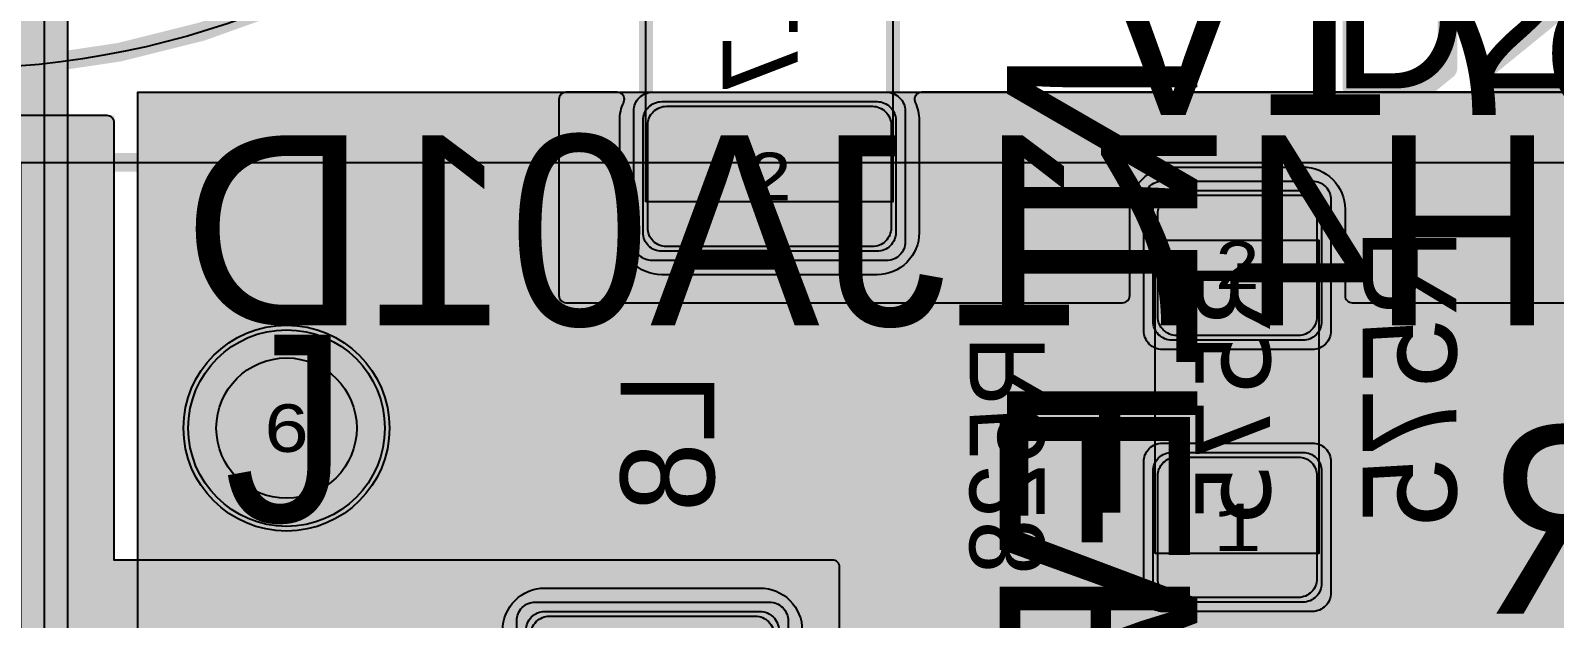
# Model space of a CAD drawing. Extents: x -28 to 199, y -61 to 255.
# Drawn here: x 21.35 to 37.64, y 230.12 to 236.41 of the extents above; entities that cross this region are included whole.
import ezdxf
from ezdxf.enums import TextEntityAlignment as Align

# ---------------------------------------------------------------- set-up
doc = ezdxf.new("R2010")
doc.units = 0
doc.header["$MEASUREMENT"] = 0
for name, color, linetype in [('ASSEMBLY_OUTLINES_BTM', 191, 'CONTINUOUS'), ('ASSEMBLY_OUTLINES_TOP', 102, 'CONTINUOUS'), ('ASSEMBLY_PART_NUMBERS_BTM', 191, 'CONTINUOUS'), ('ASSEMBLY_REF_DES_BTM', 191, 'CONTINUOUS'), ('DRILL_DRAWING', 21, 'CONTINUOUS'), ('GENERATED_SILKSCREEN_BTM', 255, 'CONTINUOUS'), ('GENERATED_SILKSCREEN_TOP', 140, 'CONTINUOUS'), ('PART_HOLES_LAYER_2', 30, 'CONTINUOUS'), ('PART_HOLES_LAYER_3', 30, 'CONTINUOUS'), ('PART_HOLES_LAYER_BOTTOM', 30, 'CONTINUOUS'), ('PART_HOLES_LAYER_TOP', 30, 'CONTINUOUS'), ('PART_PADS_LAYER_2', 230, 'CONTINUOUS'), ('PART_PADS_LAYER_3', 81, 'CONTINUOUS'), ('PART_PADS_LAYER_BOTTOM', 10, 'CONTINUOUS'), ('PART_PADS_LAYER_TOP', 150, 'CONTINUOUS'), ('PART_PADS_SMD_BTM', 10, 'CONTINUOUS'), ('PIN_NUMBERS_BTM', 8, 'CONTINUOUS'), ('PIN_NUMBERS_TOP', 8, 'CONTINUOUS'), ('PLACEMENT_OUTLINES_BTM', 222, 'CONTINUOUS'), ('PLACEMENT_OUTLINES_TOP', 130, 'CONTINUOUS'), ('PLANE_DATA_LAYER_2', 230, 'CONTINUOUS'), ('PLANE_DATA_LAYER_3', 81, 'CONTINUOUS'), ('PLANE_DATA_LAYER_BOTTOM', 10, 'CONTINUOUS'), ('PLANE_DATA_LAYER_TOP', 150, 'CONTINUOUS'), ('PLANE_SHAPES_LAYER_2', 230, 'CONTINUOUS'), ('PLANE_SHAPES_LAYER_3', 81, 'CONTINUOUS'), ('PLANE_SHAPES_LAYER_BOTTOM', 10, 'CONTINUOUS'), ('PLANE_SHAPES_LAYER_TOP', 150, 'CONTINUOUS'), ('SILKSCREEN_OUTLINES_BTM', 211, 'CONTINUOUS'), ('SILKSCREEN_OUTLINES_TOP', 150, 'CONTINUOUS'), ('SILKSCREEN_REF_DES_BTM', 211, 'CONTINUOUS'), ('SILKSCREEN_REF_DES_TOP', 150, 'CONTINUOUS'), ('SOLDERMASK_PADS_BTM', 12, 'CONTINUOUS'), ('SOLDERMASK_PADS_TOP', 180, 'CONTINUOUS'), ('SOLDERPASTE_PADS_BTM', 12, 'CONTINUOUS'), ('TRACES_LAYER_BOTTOM', 10, 'CONTINUOUS')]:
    doc.layers.add(name, color=color, linetype=linetype)
doc.styles.add('COURIER_NEW', font='COUR.TTF')
doc.styles.add('VERDANA', font='verdana.TTF')
doc.styles.add('VERIBEST_GERBER_0', font='txt')

msp = doc.modelspace()

# ---------------------------------------------------------------- hatches: boundary and pattern name
at = {"layer": 'PART_HOLES_LAYER_2'}
h = msp.add_hatch(color=256, dxfattribs=at)
edge = h.paths.add_edge_path()
edge.add_arc((24.09, 232.16), 0.75, 0, 360)
at = {"layer": 'PART_HOLES_LAYER_3'}
h = msp.add_hatch(color=256, dxfattribs=at)
edge = h.paths.add_edge_path()
edge.add_arc((24.09, 232.16), 0.75, 0, 360)
at = {"layer": 'PART_HOLES_LAYER_BOTTOM'}
h = msp.add_hatch(color=256, dxfattribs=at)
edge = h.paths.add_edge_path()
edge.add_arc((24.09, 232.16), 0.75, 0, 360)
at = {"layer": 'PART_HOLES_LAYER_TOP'}
h = msp.add_hatch(color=256, dxfattribs=at)
edge = h.paths.add_edge_path()
edge.add_arc((24.09, 232.16), 0.75, 0, 360)
at = {"layer": 'PLANE_DATA_LAYER_2'}
h = msp.add_hatch(color=256, dxfattribs=at)
h.paths.add_polyline_path([(41.75, 247.0762, -0.414213562373095), (41.6738, 247), (34.2809, 247, -0.414213562373095), (34.2047, 247.0762, -0.1307958477529878), (34.214781, 247.114078, 0.1307977825028739), (34.4, 247.809999), (34.4, 247.81, 0.9999999999999999), (31.6, 247.81), (31.6, 247.809999, 0.1307977825028742), (31.785219, 247.114078, -0.1307958477529818), (31.7953, 247.0762, -0.414213562373095), (31.7191, 247), (28.250008, 247, 0.414213562373095), (28.25, 246.999992), (28.25, 236.8262, -0.414213562373095), (28.1738, 236.75), (21.750008, 236.75, 0.414213562373095), (21.75, 236.749992), (21.75, 215.3262, -0.414213562373095), (21.6738, 215.25), (10.3262, 215.25, -0.414213562373095), (10.25, 215.3262), (10.25, 218.4238, -0.414213562373095), (10.3262, 218.5), (18.999992, 218.5, 0.414213562373095), (19, 218.500008), (19, 245.951731, -0.2172281016350346), (19.026232, 246.00926, 0.4559799258002442), (19.026232, 246.99074, -0.2172281016350346), (19, 247.048269), (19, 252.999992, 0.414213562373095), (18.999992, 253), (8.3262, 253, -0.414213562373095), (8.25, 253.0762), (8.25, 253.9238, -0.414213562373095), (8.3262, 254), (33.1738, 254, -0.414213562373095), (33.25, 253.9238), (33.25, 250.000008, 0.414213562373095), (33.250008, 250), (35.499121, 250, -0.816242622145859), (35.529028, 249.853714, 4.891402619281545), (36.470972, 249.853714, -0.816242622145859), (36.500879, 250), (38.499121, 250, -0.816242622145859), (38.529028, 249.853714, 4.891402619281545), (39.470972, 249.853714, -0.816242622145859), (39.500879, 250), (41.499121, 250, -0.816242622145859), (41.529028, 249.853714, 0.7138330854382425), (41.693277, 247.589862, -0.3403824249061749), (41.75, 247.516193)], flags=0)
h.paths.add_polyline_path([(12.5, 216.75, -0.9999999999999999), (15, 216.75, -0.9999999999999999)], flags=0)
h.paths.add_polyline_path([(23, 245.25, -0.9999999999999999), (25.5, 245.25, -0.9999999999999999)], flags=0)
h = msp.add_hatch(color=256, dxfattribs=at)
h.paths.add_polyline_path([(39.25, 218.0762, -0.414213562373095), (39.1738, 218), (27.0762, 218, -0.414213562373095), (27, 218.0762), (27, 221.75), (22.5762, 221.75, -0.414213562373095), (22.5, 221.8262), (22.5, 235.6738, -0.414213562373095), (22.5762, 235.75), (39.1738, 235.75, -0.414213562373095), (39.25, 235.6738)], flags=0)
h.paths.add_polyline_path([(22.79, 224.54, -0.9999999999999999), (25.39, 224.54, -0.9999999999999999)], flags=0)
h.paths.add_polyline_path([(22.79, 232.16, -0.9999999999999999), (25.39, 232.16, -0.9999999999999999)], flags=0)
at = {"layer": 'PLANE_DATA_LAYER_3'}
h = msp.add_hatch(color=256, dxfattribs=at)
h.paths.add_polyline_path([(43.5, 247.0762, -0.414213562373095), (43.4238, 247), (34.2809, 247, -0.414213562373095), (34.2047, 247.0762, -0.1307958477529878), (34.214781, 247.114078, 0.1307977825028739), (34.4, 247.809999), (34.4, 247.81, 0.9999999999999999), (31.6, 247.81), (31.6, 247.809999, 0.1307977825028742), (31.785219, 247.114078, -0.1307958477529818), (31.7953, 247.0762, -0.414213562373095), (31.7191, 247), (28.250008, 247, 0.414213562373095), (28.25, 246.999992), (28.25, 236.8262, -0.414213562373095), (28.1738, 236.75), (21.500008, 236.75, 0.414213562373095), (21.5, 236.749992), (21.5, 215.3262, -0.414213562373095), (21.4238, 215.25), (10.3262, 215.25, -0.414213562373095), (10.25, 215.3262), (10.25, 218.4238, -0.414213562373095), (10.3262, 218.5), (18.999992, 218.5, 0.414213562373095), (19, 218.500008), (19, 245.951731, -0.2172281016350346), (19.026232, 246.00926, 0.4559799258002442), (19.026232, 246.99074, -0.2172281016350346), (19, 247.048269), (19, 253.9238, -0.414213562373095), (19.0762, 254), (33.4238, 254, -0.414213562373095), (33.5, 253.9238), (33.5, 250.000008, 0.414213562373095), (33.500008, 250), (35.499121, 250, -0.816242622145859), (35.529028, 249.853714, 4.891402619281545), (36.470972, 249.853714, -0.816242622145859), (36.500879, 250), (38.499121, 250, -0.816242622145859), (38.529028, 249.853714, 4.891402619281545), (39.470972, 249.853714, -0.816242622145859), (39.500879, 250), (41.499121, 250, -0.816242622145859), (41.529028, 249.853714, 4.891402619281545), (42.470972, 249.853714, -0.816242622145859), (42.500879, 250), (43.4238, 250, -0.414213562373095), (43.5, 249.9238)], flags=0)
h.paths.add_polyline_path([(12.5, 216.75, -0.9999999999999999), (15, 216.75, -0.9999999999999999)], flags=0)
h.paths.add_polyline_path([(23, 245.25, -0.9999999999999999), (25.5, 245.25, -0.9999999999999999)], flags=0)
h = msp.add_hatch(color=256, dxfattribs=at)
h.paths.add_polyline_path([(39.25, 218.0762, -0.414213562373095), (39.1738, 218), (27.0762, 218, -0.414213562373095), (27, 218.0762), (27, 221.75), (22.5762, 221.75, -0.414213562373095), (22.5, 221.8262), (22.5, 235.6738, -0.414213562373095), (22.5762, 235.75), (39.1738, 235.75, -0.414213562373095), (39.25, 235.6738)], flags=0)
h.paths.add_polyline_path([(22.79, 224.54, -0.9999999999999999), (25.39, 224.54, -0.9999999999999999)], flags=0)
h.paths.add_polyline_path([(22.79, 232.16, -0.9999999999999999), (25.39, 232.16, -0.9999999999999999)], flags=0)
at = {"layer": 'PLANE_DATA_LAYER_BOTTOM'}
for points in [[(39.25, 235.6738, 0.414213562373095), (39.1738, 235.75), (30.876235, 235.75, 0.414213562373095), (30.800035, 235.6738, 0.1102715230291902), (30.807271, 235.641391, -0.1102702020921212), (30.85, 235.45), (30.85, 234.25, -0.414213562373095), (30.4, 233.8), (28.1, 233.8, -0.414213562373095), (27.65, 234.25), (27.65, 235.45, -0.1102702020921212), (27.692729, 235.641391, 0.1102715230291902), (27.699965, 235.6738, 0.414213562373095), (27.623765, 235.75), (27.0762, 235.75, 0.414213562373095), (27, 235.6738), (27, 233.5762, 0.414213562373095), (27.0762, 233.5), (33.0238, 233.5, 0.414213562373095), (33.1, 233.5762), (33.1, 234.5, -0.414213562373095), (33.55, 234.95), (34.95, 234.95, -0.414213562373095), (35.4, 234.5), (35.4, 233.5762, 0.414213562373095), (35.4762, 233.5), (37.999992, 233.5, -0.414213562373095), (38, 233.499992), (38, 221.000008, -0.414213562373095), (37.999992, 221), (36.4762, 221, 0.414213562373095), (36.4, 220.9238), (36.4, 219.75, -0.414213562373095), (35.95, 219.3), (34.55, 219.3, -0.414213562373095), (34.1, 219.75), (34.1, 220.9238, 0.414213562373095), (34.0238, 221), (33.6762, 221, 0.414213562373095), (33.6, 220.9238), (33.6, 219.75, -0.414213562373095), (33.15, 219.3), (30.85, 219.3, -0.414213562373095), (30.4, 219.75), (30.4, 220.9238, 0.414213562373095), (30.3238, 221), (29.9262, 221, 0.414213562373095), (29.85, 220.9238), (29.85, 219.75, -0.414213562373095), (29.4, 219.3), (27.1, 219.3, -0.414213562373095), (26.65, 219.75), (26.65, 220.9238, 0.414213562373095), (26.5738, 221), (23.0762, 221, 0.414213562373095), (23, 220.9238), (23, 220.390664, 0.6837410434236522), (23.132334, 220.339133, -0.6837414230004993), (25.39, 219.46, -0.6837414230004993), (23.132334, 218.580867, 0.6837410434235515), (23, 218.529336), (23, 218.0762, 0.414213562373095), (23.0762, 218), (39.1738, 218, 0.414213562373095), (39.25, 218.0762)], [(30, 230.6738, 0.414213562373095), (29.9238, 230.75), (22.250008, 230.75, -0.414213562373095), (22.25, 230.750008), (22.25, 235.4238, 0.414213562373095), (22.1738, 235.5), (17.3262, 235.5, 0.414213562373095), (17.25, 235.4238), (17.25, 226.0762, 0.414213562373095), (17.3262, 226), (18.182228, 226, 0.414213562373095), (18.258428, 226.0762), (18.258428, 226.076202, 0.044825220367685), (18.257208, 226.089783, -0.0448344927474776), (18.25, 226.17), (18.25, 227.37, -0.414213562373095), (18.7, 227.82), (21.3, 227.82, -0.414213562373095), (21.75, 227.37), (21.75, 226.17, -0.0448344927474776), (21.742792, 226.089783, 0.044825220367685), (21.741572, 226.076202), (21.741572, 226.0762, 0.414213562373095), (21.817772, 226), (22.1738, 226, 0.414213562373095), (22.25, 226.0762), (22.25, 228.749992, -0.414213562373095), (22.250008, 228.75), (26.3238, 228.75, 0.414213562373095), (26.4, 228.8262), (26.4, 230, -0.414213562373095), (26.85, 230.45), (29.15, 230.45, -0.414213562373095), (29.6, 230), (29.6, 228.8262, 0.414213562373095), (29.6762, 228.75), (29.9238, 228.75, 0.414213562373095), (30, 228.8262)]]:
    msp.add_hatch(color=256, dxfattribs=at).paths.add_polyline_path(points, flags=0)
for points in [[(28.15, 235.4), (27.5738, 235.439735)], [(30.35, 235.4), (30.9262, 235.439723)], [(34.25, 234.45), (34.25, 235.0262)], [(28.15, 234.3), (27.72792, 233.87792)], [(30.35, 234.3), (30.77208, 233.87792)], [(33.6, 233.9), (33.0238, 233.9)], [(34.9, 233.9), (35.4762, 233.9)]]:
    msp.add_hatch(color=256, dxfattribs=at).paths.add_polyline_path(points, is_closed=False, flags=0)
at = {"layer": 'PLANE_DATA_LAYER_TOP'}
h = msp.add_hatch(color=256, dxfattribs=at)
h.paths.add_polyline_path([(43.5, 247.0762, -0.414213562373095), (43.4238, 247), (34.2809, 247, -0.414213562373095), (34.2047, 247.0762, -0.1307958477529878), (34.214781, 247.114078, 0.1307977825028739), (34.4, 247.809999), (34.4, 247.81, 0.9999999999999999), (31.6, 247.81), (31.6, 247.809999, 0.1307977825028742), (31.785219, 247.114078, -0.1307958477529818), (31.7953, 247.0762, -0.414213562373095), (31.7191, 247), (28.250008, 247, 0.414213562373095), (28.25, 246.999992), (28.25, 236.8262, -0.414213562373095), (28.1738, 236.75), (21.500008, 236.75, 0.414213562373095), (21.5, 236.749992), (21.5, 215.3262, -0.414213562373095), (21.4238, 215.25), (10.3262, 215.25, -0.414213562373095), (10.25, 215.3262), (10.25, 218.4238, -0.414213562373095), (10.3262, 218.5), (18.999992, 218.5, 0.414213562373095), (19, 218.500008), (19, 246.019917, -0.199968907865633), (19.022538, 246.074017, 0.416593850249483), (19.022538, 246.925983, -0.199968907865633), (19, 246.980083), (19, 249.9238, -0.414213562373095), (19.0762, 250), (35.645373, 250, -0.414213562373095), (35.721573, 249.9238, -0.3306629527582211), (35.667411, 249.850856, 6.7676794137703995), (36.332589, 249.850856, -0.3306629527582209), (36.278427, 249.9238, -0.414213562373095), (36.354627, 250), (38.645373, 250, -0.414213562373095), (38.721573, 249.9238, -0.3306629527582211), (38.667411, 249.850856, 6.7676794137703995), (39.332589, 249.850856, -0.3306629527582209), (39.278427, 249.9238, -0.414213562373095), (39.354627, 250), (41.645373, 250, -0.414213562373095), (41.721573, 249.9238, -0.3306629527582211), (41.667411, 249.850856, 6.7676794137703995), (42.332589, 249.850856, -0.3306629527582209), (42.278427, 249.9238, -0.414213562373095), (42.354627, 250), (43.4238, 250, -0.414213562373095), (43.5, 249.9238)], flags=0)
h.paths.add_polyline_path([(12.5, 216.75, -0.9999999999999999), (15, 216.75, -0.9999999999999999)], flags=0)
h.paths.add_polyline_path([(23, 245.25, -0.9999999999999999), (25.5, 245.25, -0.9999999999999999)], flags=0)
h = msp.add_hatch(color=256, dxfattribs=at)
h.paths.add_polyline_path([(39.25, 218.0762, -0.414213562373095), (39.1738, 218), (22.5762, 218, -0.414213562373095), (22.5, 218.0762), (22.5, 222.4238, -0.414213562373095), (22.5762, 222.5), (27.249992, 222.5, 0.414213562373095), (27.25, 222.500008), (27.25, 226.249992, 0.414213562373095), (27.249992, 226.25), (22.5762, 226.25, -0.414213562373095), (22.5, 226.3262), (22.5, 235.6738, -0.414213562373095), (22.5762, 235.75), (39.1738, 235.75, -0.414213562373095), (39.25, 235.6738)], flags=0)
h.paths.add_polyline_path([(22.79, 219.46, -0.9999999999999999), (25.39, 219.46, -0.9999999999999999)], flags=0)
h.paths.add_polyline_path([(22.79, 232.16, -0.9999999999999999), (25.39, 232.16, -0.9999999999999999)], flags=0)
at = {"layer": 'PLANE_SHAPES_LAYER_2'}
for points in [[(26, 236.75), (21.75, 236.75), (21.75, 215.25), (10.25, 215.25), (10.25, 218.5), (19, 218.5), (19, 254), (26, 254)], [(39.25, 218), (27, 218), (27, 221.75), (22.5, 221.75), (22.5, 235.75), (39.25, 235.75)]]:
    msp.add_hatch(color=256, dxfattribs=at).paths.add_polyline_path(points, flags=0)
at = {"layer": 'PLANE_SHAPES_LAYER_3'}
for points in [[(28.25, 236.75), (21.5, 236.75), (21.5, 215.25), (10.25, 215.25), (10.25, 218.5), (19, 218.5), (19, 254), (28.25, 254)], [(39.25, 218), (27, 218), (27, 221.75), (22.5, 221.75), (22.5, 235.75), (39.25, 235.75)]]:
    msp.add_hatch(color=256, dxfattribs=at).paths.add_polyline_path(points, flags=0)
at = {"layer": 'PLANE_SHAPES_LAYER_TOP'}
for points in [[(26, 236.75), (21.5, 236.75), (21.5, 215.25), (10.25, 215.25), (10.25, 218.5), (19, 218.5), (19, 250), (26, 250)], [(39.25, 218), (22.5, 218), (22.5, 222.5), (27.25, 222.5), (27.25, 226.25), (22.5, 226.25), (22.5, 235.75), (39.25, 235.75)]]:
    msp.add_hatch(color=256, dxfattribs=at).paths.add_polyline_path(points, flags=0)

# ---------------------------------------------------------------- linework, layer by layer
at = {"layer": 'ASSEMBLY_OUTLINES_BTM'}
for points in [[(27.93, 234.58), (27.93, 237.93), (30.57, 237.93), (30.57, 234.58)], [(33.37, 230.82), (33.37, 234.17), (35.12, 234.17), (35.12, 230.82)]]:
    msp.add_lwpolyline(points, close=True, dxfattribs=at)
at = {"layer": 'ASSEMBLY_OUTLINES_TOP', "const_width": 0.2}
msp.add_lwpolyline([(11.25, 245.25, -1), (29.75, 245.25, -1)], format="xyb", close=True, dxfattribs=at)
msp.add_lwpolyline([(21.25, 209), (21.25, 235), (47.25, 235), (47.25, 209)], close=True, dxfattribs=at)
at = {"layer": 'GENERATED_SILKSCREEN_BTM', "const_width": 0.15}
for points in [[(27.930005, 235.666164, 1.1642e-05), (27.929995, 235.666156), (27.929995, 236.833844, 1.1642e-05), (27.930005, 236.833836), (27.930005, 235.666164)], [(30.570005, 235.666156, 1.1642e-05), (30.569995, 235.666164), (30.569995, 236.833836, 1.1642e-05), (30.570005, 236.833844), (30.570005, 235.666156)], [(33.370005, 231.907911, 1.22306e-05), (33.369995, 231.907902), (33.369995, 233.092098, 1.22306e-05), (33.370005, 233.092089), (33.370005, 231.907911)], [(35.120005, 231.916156, 1.1642e-05), (35.119995, 231.916164), (35.119995, 233.083836, 1.1642e-05), (35.120005, 233.083844), (35.120005, 231.916156)]]:
    msp.add_lwpolyline(points, format="xyb", dxfattribs=at)
for points in [[(35.966, 233.457), (35.964, 233.454), (35.959, 233.453), (35.954, 233.45), (35.949, 233.45), (35.743, 233.45), (35.738, 233.45), (35.735, 233.453), (35.732, 233.453), (35.731, 233.454), (35.73, 233.455), (35.727, 233.457), (35.59, 233.627), (35.588, 233.632), (35.587, 233.635), (35.586, 233.64), (35.586, 234.144), (35.588, 234.153), (35.593, 234.158), (35.599, 234.164), (35.606, 234.166), (36.566, 234.166), (36.574, 234.164), (36.579, 234.159), (36.582, 234.153), (36.583, 234.146), (36.582, 234.138), (36.579, 234.131), (36.574, 234.126), (36.566, 234.124), (36.106, 234.124), (36.106, 233.654), (36.572, 233.49), (36.579, 233.486), (36.583, 233.479), (36.584, 233.471), (36.582, 233.465), (36.579, 233.459), (36.573, 233.454), (36.567, 233.451), (36.559, 233.453), (36.093, 233.617), (35.966, 233.457)], [(35.627, 234.124), (35.627, 233.645), (35.753, 233.49), (35.939, 233.49), (36.066, 233.645), (36.066, 234.124), (35.627, 234.124)], [(35.93, 233.032), (35.931, 233.036), (35.932, 233.039), (35.934, 233.043), (36.044, 233.179), (35.627, 233.179), (35.627, 232.526), (35.625, 232.519), (35.621, 232.513), (35.614, 232.51), (35.607, 232.509), (35.599, 232.51), (35.592, 232.513), (35.588, 232.519), (35.586, 232.526), (35.586, 233.201), (35.588, 233.208), (35.593, 233.213), (35.599, 233.219), (35.606, 233.221), (36.087, 233.221), (36.094, 233.22), (36.099, 233.217), (36.102, 233.213), (36.104, 233.206), (36.106, 233.201), (36.107, 233.197), (36.106, 233.192), (36.103, 233.188), (35.97, 233.025), (35.97, 232.702), (36.097, 232.546), (36.419, 232.546), (36.544, 232.702), (36.544, 233.025), (36.412, 233.188), (36.409, 233.195), (36.409, 233.201), (36.413, 233.207), (36.418, 233.213), (36.425, 233.217), (36.432, 233.218), (36.436, 233.218), (36.439, 233.217), (36.444, 233.212), (36.582, 233.043), (36.584, 233.04), (36.584, 233.036), (36.586, 233.032), (36.586, 232.695), (36.586, 232.692), (36.585, 232.691), (36.585, 232.69), (36.584, 232.688), (36.584, 232.686), (36.582, 232.682), (36.444, 232.513), (36.441, 232.51), (36.439, 232.509), (36.433, 232.507), (36.429, 232.506), (36.087, 232.506), (36.083, 232.507), (36.077, 232.509), (36.075, 232.509), (36.074, 232.51), (36.072, 232.512), (36.07, 232.513), (35.934, 232.682), (35.932, 232.687), (35.931, 232.69), (35.93, 232.695), (35.93, 233.032)], [(31.6908, 232.4752), (31.6892, 232.4728), (31.6852, 232.472), (31.6812, 232.4696), (31.6772, 232.4696), (31.5124, 232.4696), (31.5084, 232.4696), (31.506, 232.472), (31.5036, 232.472), (31.5028, 232.4728), (31.502, 232.4736), (31.4996, 232.4752), (31.39, 232.6112), (31.3884, 232.6152), (31.3876, 232.6176), (31.3868, 232.6216), (31.3868, 233.0248), (31.3884, 233.032), (31.3924, 233.036), (31.3972, 233.0408), (31.4028, 233.0424), (32.1708, 233.0424), (32.1772, 233.0408), (32.1812, 233.0368), (32.1836, 233.032), (32.1844, 233.0264), (32.1836, 233.02), (32.1812, 233.0144), (32.1772, 233.0104), (32.1708, 233.0088), (31.8028, 233.0088), (31.8028, 232.6328), (32.1756, 232.5016), (32.1812, 232.4984), (32.1844, 232.4928), (32.1852, 232.4864), (32.1836, 232.4816), (32.1812, 232.4768), (32.1764, 232.4728), (32.1716, 232.4704), (32.1652, 232.472), (31.7924, 232.6032), (31.6908, 232.4752)], [(31.4196, 233.0088), (31.4196, 232.6256), (31.5204, 232.5016), (31.6692, 232.5016), (31.7708, 232.6256), (31.7708, 233.0088), (31.4196, 233.0088)], [(28.636, 232.6155), (28.644, 232.6135), (28.649, 232.6075), (28.655, 232.6025), (28.656, 232.5955), (28.656, 231.9205), (28.655, 231.9135), (28.65, 231.9075), (28.643, 231.9045), (28.636, 231.9035), (28.628, 231.9045), (28.621, 231.9075), (28.617, 231.9135), (28.615, 231.9205), (28.615, 232.5735), (27.676, 232.5735), (27.669, 232.5755), (27.663, 232.5805), (27.66, 232.5875), (27.659, 232.5955), (27.66, 232.6025), (27.663, 232.6085), (27.669, 232.6135), (27.676, 232.6155), (28.636, 232.6155)], [(31.662, 232.1352), (31.6628, 232.1384), (31.6636, 232.1408), (31.6652, 232.144), (31.7532, 232.2528), (31.4196, 232.2528), (31.4196, 231.7304), (31.418, 231.7248), (31.4148, 231.72), (31.4092, 231.7176), (31.4036, 231.7168), (31.3972, 231.7176), (31.3916, 231.72), (31.3884, 231.7248), (31.3868, 231.7304), (31.3868, 232.2704), (31.3884, 232.276), (31.3924, 232.28), (31.3972, 232.2848), (31.4028, 232.2864), (31.7876, 232.2864), (31.7932, 232.2856), (31.7972, 232.2832), (31.7996, 232.28), (31.8012, 232.2744), (31.8028, 232.2704), (31.8036, 232.2672), (31.8028, 232.2632), (31.8004, 232.26), (31.694, 232.1296), (31.694, 231.8712), (31.7956, 231.7464), (32.0532, 231.7464), (32.1532, 231.8712), (32.1532, 232.1296), (32.0476, 232.26), (32.0452, 232.2656), (32.0452, 232.2704), (32.0484, 232.2752), (32.0524, 232.28), (32.058, 232.2832), (32.0636, 232.284), (32.0668, 232.284), (32.0692, 232.2832), (32.0732, 232.2792), (32.1836, 232.144), (32.1852, 232.1416), (32.1852, 232.1384), (32.1868, 232.1352), (32.1868, 231.8656), (32.1868, 231.8632), (32.186, 231.8624), (32.186, 231.8616), (32.1852, 231.86), (32.1852, 231.8584), (32.1836, 231.8552), (32.0732, 231.72), (32.0708, 231.7176), (32.0692, 231.7168), (32.0644, 231.7152), (32.0612, 231.7144), (31.7876, 231.7144), (31.7844, 231.7152), (31.7796, 231.7168), (31.778, 231.7168), (31.7772, 231.7176), (31.7756, 231.7192), (31.774, 231.72), (31.6652, 231.8552), (31.6636, 231.8592), (31.6628, 231.8616), (31.662, 231.8656), (31.662, 232.1352)], [(36.556, 232.137), (36.563, 232.139), (36.57, 232.138), (36.576, 232.133), (36.58, 232.128), (36.582, 232.121), (36.583, 232.114), (36.58, 232.108), (36.575, 232.103), (35.616, 231.564), (35.611, 231.562), (35.607, 231.562), (35.603, 231.562), (35.599, 231.564), (35.593, 231.567), (35.589, 231.571), (35.587, 231.576), (35.586, 231.581), (35.586, 232.256), (35.588, 232.263), (35.593, 232.268), (35.599, 232.272), (35.607, 232.273), (35.614, 232.272), (35.621, 232.268), (35.626, 232.263), (35.627, 232.256), (35.627, 231.615), (36.556, 232.137)], [(28.025, 230.9985), (28.121, 231.0305), (28.217, 230.9985), (28.22, 230.9985), (28.224, 230.9975), (28.533, 230.9975), (28.536, 230.9975), (28.539, 230.9985), (28.543, 230.9995), (28.547, 231.0035), (28.65, 231.1035), (28.654, 231.1075), (28.655, 231.1135), (28.656, 231.1175), (28.656, 231.4845), (28.656, 231.4875), (28.655, 231.4905), (28.654, 231.4945), (28.65, 231.4985), (28.547, 231.5985), (28.543, 231.6025), (28.539, 231.6045), (28.533, 231.6045), (28.224, 231.6045), (28.22, 231.6045), (28.218, 231.6045), (28.217, 231.6035), (28.121, 231.5715), (28.025, 231.6035), (28.024, 231.6045), (28.018, 231.6045), (27.778, 231.6045), (27.774, 231.6045), (27.769, 231.6025), (27.764, 231.5985), (27.661, 231.4985), (27.658, 231.4945), (27.657, 231.4905), (27.656, 231.4875), (27.656, 231.4845), (27.656, 231.1175), (27.657, 231.1135), (27.658, 231.1075), (27.661, 231.1035), (27.764, 231.0035), (27.77, 230.9995), (27.774, 230.9985), (27.778, 230.9975), (28.018, 230.9975), (28.022, 230.9975), (28.024, 230.9985), (28.025, 230.9985)], [(27.789, 231.5645), (28.016, 231.5645), (28.102, 231.5375), (28.102, 231.0665), (28.016, 231.0375), (27.789, 231.0375), (27.697, 231.1255), (27.697, 231.4745), (27.789, 231.5645)], [(28.228, 231.5645), (28.524, 231.5645), (28.615, 231.4745), (28.615, 231.1255), (28.524, 231.0375), (28.228, 231.0375), (28.142, 231.0665), (28.142, 231.5375), (28.228, 231.5645)], [(31.39, 231.0984), (31.4996, 230.964), (31.5036, 230.9616), (31.5068, 230.9608), (31.5092, 230.9592), (31.5124, 230.9584), (31.622, 230.9584), (31.6244, 230.9592), (31.63, 230.9608), (31.634, 230.9616), (31.6356, 230.964), (32.0684, 231.4968), (32.154, 231.4968), (32.154, 230.9744), (32.1556, 230.9688), (32.1588, 230.964), (32.1644, 230.9616), (32.1708, 230.9608), (32.1764, 230.9616), (32.182, 230.964), (32.1852, 230.9688), (32.1868, 230.9744), (32.1868, 231.5136), (32.1852, 231.52), (32.1812, 231.524), (32.1772, 231.528), (32.1708, 231.5296), (32.0612, 231.5296), (32.0588, 231.5288), (32.0532, 231.5272), (32.0508, 231.5256), (32.0492, 231.524), (32.0476, 231.5224), (31.614, 230.9904), (31.5204, 230.9904), (31.4196, 231.1152), (31.4196, 231.3736), (31.526, 231.504), (31.5276, 231.5096), (31.5268, 231.5144), (31.5244, 231.52), (31.5196, 231.5232), (31.5148, 231.5264), (31.5092, 231.5272), (31.5036, 231.5264), (31.4996, 231.5224), (31.39, 231.388), (31.3892, 231.3848), (31.3884, 231.3824), (31.3876, 231.3816), (31.3868, 231.3784), (31.3868, 231.1088), (31.3876, 231.1056), (31.3876, 231.1048), (31.3884, 231.104), (31.3892, 231.1016), (31.39, 231.0984)], [(35.93, 231.142), (35.931, 231.146), (35.932, 231.149), (35.934, 231.153), (36.044, 231.289), (35.627, 231.289), (35.627, 230.636), (35.625, 230.629), (35.621, 230.623), (35.614, 230.62), (35.607, 230.619), (35.599, 230.62), (35.592, 230.623), (35.588, 230.629), (35.586, 230.636), (35.586, 231.311), (35.588, 231.318), (35.593, 231.323), (35.599, 231.329), (35.606, 231.331), (36.087, 231.331), (36.094, 231.33), (36.099, 231.327), (36.102, 231.323), (36.104, 231.316), (36.106, 231.311), (36.107, 231.307), (36.106, 231.302), (36.103, 231.298), (35.97, 231.135), (35.97, 230.812), (36.097, 230.656), (36.419, 230.656), (36.544, 230.812), (36.544, 231.135), (36.412, 231.298), (36.409, 231.305), (36.409, 231.311), (36.413, 231.317), (36.418, 231.323), (36.425, 231.327), (36.432, 231.328), (36.436, 231.328), (36.439, 231.327), (36.444, 231.322), (36.582, 231.153), (36.584, 231.15), (36.584, 231.146), (36.586, 231.142), (36.586, 230.805), (36.586, 230.802), (36.585, 230.801), (36.585, 230.8), (36.584, 230.798), (36.584, 230.796), (36.582, 230.792), (36.444, 230.623), (36.441, 230.62), (36.439, 230.619), (36.433, 230.617), (36.429, 230.616), (36.087, 230.616), (36.083, 230.617), (36.077, 230.619), (36.075, 230.619), (36.074, 230.62), (36.072, 230.622), (36.07, 230.623), (35.934, 230.792), (35.932, 230.797), (35.931, 230.8), (35.93, 230.805), (35.93, 231.142)], [(31.682, 230.2368), (31.7588, 230.2624), (31.8356, 230.2368), (31.838, 230.2368), (31.8412, 230.236), (32.0884, 230.236), (32.0908, 230.236), (32.0932, 230.2368), (32.0964, 230.2376), (32.0996, 230.2408), (32.182, 230.3208), (32.1852, 230.324), (32.186, 230.3288), (32.1868, 230.332), (32.1868, 230.6256), (32.1868, 230.628), (32.186, 230.6304), (32.1852, 230.6336), (32.182, 230.6368), (32.0996, 230.7168), (32.0964, 230.72), (32.0932, 230.7216), (32.0884, 230.7216), (31.8412, 230.7216), (31.838, 230.7216), (31.8364, 230.7216), (31.8356, 230.7208), (31.7588, 230.6952), (31.682, 230.7208), (31.6812, 230.7216), (31.6764, 230.7216), (31.4844, 230.7216), (31.4812, 230.7216), (31.4772, 230.72), (31.4732, 230.7168), (31.3908, 230.6368), (31.3884, 230.6336), (31.3876, 230.6304), (31.3868, 230.628), (31.3868, 230.6256), (31.3868, 230.332), (31.3876, 230.3288), (31.3884, 230.324), (31.3908, 230.3208), (31.4732, 230.2408), (31.478, 230.2376), (31.4812, 230.2368), (31.4844, 230.236), (31.6764, 230.236), (31.6796, 230.236), (31.6812, 230.2368), (31.682, 230.2368)], [(31.4932, 230.6896), (31.6748, 230.6896), (31.7436, 230.668), (31.7436, 230.2912), (31.6748, 230.268), (31.4932, 230.268), (31.4196, 230.3384), (31.4196, 230.6176), (31.4932, 230.6896)], [(31.8444, 230.6896), (32.0812, 230.6896), (32.154, 230.6176), (32.154, 230.3384), (32.0812, 230.268), (31.8444, 230.268), (31.7756, 230.2912), (31.7756, 230.668), (31.8444, 230.6896)]]:
    msp.add_lwpolyline(points, dxfattribs=at)
at = {"layer": 'GENERATED_SILKSCREEN_TOP', "const_width": 0.15}
msp.add_lwpolyline([(11.25, 245.25, -1), (29.75, 245.25, -1)], format="xyb", close=True, dxfattribs=at)
msp.add_lwpolyline([(11.25, 245.25, -1), (29.75, 245.25, -1)], format="xyb", close=True, dxfattribs=at)
for points in [[(35.451, 237.2345), (35.451, 235.7945), (35.454, 235.7825), (35.4615, 235.775), (35.4705, 235.766), (35.481, 235.7645), (36.24, 235.7645), (36.246, 235.7645), (36.249, 235.766), (36.252, 235.7675), (36.2595, 235.7705), (36.513, 235.976), (36.5175, 235.982), (36.519, 235.985), (36.522, 235.9925), (36.5235, 236), (36.5235, 237.029)], [(35.514, 237.203), (36.2295, 237.203), (36.4635, 237.014), (36.4635, 236.015), (36.2295, 235.826), (35.514, 235.826), (35.514, 237.203)], [(37.9305, 236.798), (36.9315, 235.9865), (36.9315, 235.826), (37.911, 235.826), (37.9215, 235.823), (37.9305, 235.817), (37.935, 235.8065), (37.9365, 235.7945), (37.935, 235.784), (37.9305, 235.7735), (37.9215, 235.7675), (37.911, 235.7645), (36.9, 235.7645), (36.888, 235.7675), (36.8805, 235.775), (36.873, 235.7825), (36.87, 235.7945), (36.87, 236), (36.8715, 236.0045), (36.8745, 236.015), (36.8775, 236.0195), (36.8805, 236.0225), (36.8835, 236.0255), (37.881, 236.8385)]]:
    msp.add_lwpolyline(points, dxfattribs=at)
msp.add_lwpolyline([(21.25, 209), (21.25, 235), (47.25, 235), (47.25, 209)], close=True, dxfattribs=at)
at = {"layer": 'PART_HOLES_LAYER_2'}
msp.add_circle((24.09, 232.16), 0.75, dxfattribs=at)
at = {"layer": 'PART_HOLES_LAYER_3'}
msp.add_circle((24.09, 232.16), 0.75, dxfattribs=at)
at = {"layer": 'PART_HOLES_LAYER_BOTTOM'}
msp.add_circle((24.09, 232.16), 0.75, dxfattribs=at)
at = {"layer": 'PART_HOLES_LAYER_TOP'}
msp.add_circle((24.09, 232.16), 0.75, dxfattribs=at)
at = {"layer": 'PART_PADS_LAYER_2'}
msp.add_circle((24.09, 232.16), 1.05, dxfattribs=at)
at = {"layer": 'PART_PADS_LAYER_3'}
msp.add_circle((24.09, 232.16), 1.05, dxfattribs=at)
at = {"layer": 'PART_PADS_LAYER_BOTTOM'}
msp.add_circle((24.09, 232.16), 1.05, dxfattribs=at)
at = {"layer": 'PART_PADS_LAYER_TOP'}
msp.add_circle((24.09, 232.16), 1.05, dxfattribs=at)
at = {"layer": 'PART_PADS_SMD_BTM'}
for points in [[(30.6, 234.25, -0.4142135624), (30.4, 234.05), (28.1, 234.05, -0.4142135624), (27.9, 234.25), (27.9, 235.45, -0.4142135624), (28.1, 235.65), (30.4, 235.65, -0.4142135624), (30.6, 235.45)], [(33.35, 234.5, -0.4142135624), (33.55, 234.7), (34.95, 234.7, -0.4142135624), (35.15, 234.5), (35.15, 233.3, -0.4142135624), (34.95, 233.1), (33.55, 233.1, -0.4142135624), (33.35, 233.3)], [(33.35, 231.7, -0.4142135624), (33.55, 231.9), (34.95, 231.9, -0.4142135624), (35.15, 231.7), (35.15, 230.5, -0.4142135624), (34.95, 230.3), (33.55, 230.3, -0.4142135624), (33.35, 230.5)], [(29.35, 228.8, -0.4142135624), (29.15, 228.6), (26.85, 228.6, -0.4142135624), (26.65, 228.8), (26.65, 230, -0.4142135624), (26.85, 230.2), (29.15, 230.2, -0.4142135624), (29.35, 230)]]:
    msp.add_lwpolyline(points, format="xyb", close=True, dxfattribs=at)
at = {"layer": 'PLACEMENT_OUTLINES_BTM'}
for points in [[(27.93, 234.58), (27.93, 237.93), (30.57, 237.93), (30.57, 234.58)], [(33.37, 230.82), (33.37, 234.17), (35.12, 234.17), (35.12, 230.82)]]:
    msp.add_lwpolyline(points, close=True, dxfattribs=at)
at = {"layer": 'PLACEMENT_OUTLINES_TOP'}
msp.add_lwpolyline([(21.25, 209), (21.25, 235), (47.25, 235), (47.25, 209)], close=True, dxfattribs=at)
msp.add_circle((20.5, 245.25), 9.25, dxfattribs=at)
at = {"layer": 'PLANE_DATA_LAYER_BOTTOM'}
for points in [[(39.1738, 235.75), (30.876235, 235.75, 0.4142135624), (30.800035, 235.6738, 0.110271523), (30.807271, 235.641391, -0.1102702021), (30.85, 235.45), (30.85, 234.25, -0.4142135624), (30.4, 233.8), (28.1, 233.8, -0.4142135624), (27.65, 234.25), (27.65, 235.45, -0.1102702021), (27.692729, 235.641391, 0.110271523), (27.699965, 235.6738, 0.4142135624), (27.623765, 235.75), (27.0762, 235.75, 0.4142135624), (27, 235.6738), (27, 233.5762, 0.4142135624), (27.0762, 233.5), (33.0238, 233.5, 0.4142135624), (33.1, 233.5762), (33.1, 234.5, -0.4142135624), (33.55, 234.95), (34.95, 234.95, -0.4142135624), (35.4, 234.5), (35.4, 233.5762, 0.4142135624), (35.4762, 233.5), (37.999992, 233.5, -0.4142135624)], [(30, 228.8262), (30, 230.6738, 0.4142135624), (29.9238, 230.75), (22.250008, 230.75, -0.4142135624), (22.25, 230.750008), (22.25, 235.4238, 0.4142135624), (22.1738, 235.5), (17.3262, 235.5, 0.4142135624)], [(26.4, 230, -0.4142135624), (26.85, 230.45), (29.15, 230.45, -0.4142135624), (29.6, 230)]]:
    msp.add_lwpolyline(points, format="xyb", dxfattribs=at)
at = {"layer": 'PLANE_DATA_LAYER_BOTTOM', "const_width": 0.5}
for points in [[(28.15, 235.4), (27.5738, 235.439735)], [(30.35, 235.4), (30.9262, 235.439723)], [(34.25, 234.45), (34.25, 235.0262)], [(28.15, 234.3), (27.72792, 233.87792)], [(30.35, 234.3), (30.77208, 233.87792)], [(33.6, 233.9), (33.0238, 233.9)], [(34.9, 233.9), (35.4762, 233.9)]]:
    msp.add_lwpolyline(points, dxfattribs=at)
at = {"layer": 'PLANE_SHAPES_LAYER_2'}
for points in [[(26, 236.75), (21.75, 236.75), (21.75, 215.25), (10.25, 215.25), (10.25, 218.5), (19, 218.5), (19, 254), (26, 254)], [(39.25, 218), (27, 218), (27, 221.75), (22.5, 221.75), (22.5, 235.75), (39.25, 235.75)]]:
    msp.add_lwpolyline(points, close=True, dxfattribs=at)
at = {"layer": 'PLANE_SHAPES_LAYER_3'}
for points in [[(28.25, 236.75), (21.5, 236.75), (21.5, 215.25), (10.25, 215.25), (10.25, 218.5), (19, 218.5), (19, 254), (28.25, 254)], [(39.25, 218), (27, 218), (27, 221.75), (22.5, 221.75), (22.5, 235.75), (39.25, 235.75)]]:
    msp.add_lwpolyline(points, close=True, dxfattribs=at)
at = {"layer": 'PLANE_SHAPES_LAYER_BOTTOM'}
for points in [[(27, 233.5), (38, 233.5), (27, 235.75), (38, 235.75)], [(17.25, 230.75), (22.25, 230.75), (17.25, 235.5), (22.25, 235.5)], [(17.25, 228.75), (30, 228.75), (17.25, 230.75), (30, 230.75)]]:
    msp.add_solid(points, dxfattribs=at)
at = {"layer": 'PLANE_SHAPES_LAYER_TOP'}
for points in [[(26, 236.75), (21.5, 236.75), (21.5, 215.25), (10.25, 215.25), (10.25, 218.5), (19, 218.5), (19, 250), (26, 250)], [(39.25, 218), (22.5, 218), (22.5, 222.5), (27.25, 222.5), (27.25, 226.25), (22.5, 226.25), (22.5, 235.75), (39.25, 235.75)]]:
    msp.add_lwpolyline(points, close=True, dxfattribs=at)
at = {"layer": 'SILKSCREEN_OUTLINES_BTM'}
for points in [[(27.93, 234.58), (27.93, 237.93), (30.57, 237.93), (30.57, 234.58)], [(33.37, 230.82), (33.37, 234.17), (35.12, 234.17), (35.12, 230.82)]]:
    msp.add_lwpolyline(points, close=True, dxfattribs=at)
at = {"layer": 'SILKSCREEN_OUTLINES_BTM', "const_width": 0.15}
msp.add_lwpolyline([(33.5, 230.25), (34.5, 230.25)], dxfattribs=at)
at = {"layer": 'SILKSCREEN_OUTLINES_TOP'}
msp.add_lwpolyline([(21.25, 209), (21.25, 235), (47.25, 235), (47.25, 209)], close=True, dxfattribs=at)
msp.add_circle((20.5, 245.25), 9.25, dxfattribs=at)
msp.add_circle((20.5, 245.25), 9.25, dxfattribs=at)
at = {"layer": 'SOLDERMASK_PADS_BTM'}
for points in [[(30.7, 234.15, -0.4142135624), (30.5, 233.95), (28, 233.95, -0.4142135624), (27.8, 234.15), (27.8, 235.55, -0.4142135624), (28, 235.75), (30.5, 235.75, -0.4142135624), (30.7, 235.55)], [(33.25, 234.6, -0.4142135624), (33.45, 234.8), (35.05, 234.8, -0.4142135624), (35.25, 234.6), (35.25, 233.2, -0.4142135624), (35.05, 233), (33.45, 233, -0.4142135624), (33.25, 233.2)], [(33.25, 231.8, -0.4142135624), (33.45, 232), (35.05, 232, -0.4142135624), (35.25, 231.8), (35.25, 230.4, -0.4142135624), (35.05, 230.2), (33.45, 230.2, -0.4142135624), (33.25, 230.4)], [(29.45, 228.7, -0.4142135624), (29.25, 228.5), (26.75, 228.5, -0.4142135624), (26.55, 228.7), (26.55, 230.1, -0.4142135624), (26.75, 230.3), (29.25, 230.3, -0.4142135624), (29.45, 230.1)]]:
    msp.add_lwpolyline(points, format="xyb", close=True, dxfattribs=at)
msp.add_circle((24.09, 232.16), 1.1, dxfattribs=at)
at = {"layer": 'SOLDERMASK_PADS_TOP'}
msp.add_circle((24.09, 232.16), 1.1, dxfattribs=at)
at = {"layer": 'SOLDERPASTE_PADS_BTM'}
for points in [[(30.55, 234.3, -0.4142135624), (30.35, 234.1), (28.15, 234.1, -0.4142135624), (27.95, 234.3), (27.95, 235.4, -0.4142135624), (28.15, 235.6), (30.35, 235.6, -0.4142135624), (30.55, 235.4)], [(33.4, 234.45, -0.4142135624), (33.6, 234.65), (34.9, 234.65, -0.4142135624), (35.1, 234.45), (35.1, 233.35, -0.4142135624), (34.9, 233.15), (33.6, 233.15, -0.4142135624), (33.4, 233.35)], [(33.4, 231.65, -0.4142135624), (33.6, 231.85), (34.9, 231.85, -0.4142135624), (35.1, 231.65), (35.1, 230.55, -0.4142135624), (34.9, 230.35), (33.6, 230.35, -0.4142135624), (33.4, 230.55)], [(29.3, 228.85, -0.4142135624), (29.1, 228.65), (26.9, 228.65, -0.4142135624), (26.7, 228.85), (26.7, 229.95, -0.4142135624), (26.9, 230.15), (29.1, 230.15, -0.4142135624), (29.3, 229.95)]]:
    msp.add_lwpolyline(points, format="xyb", close=True, dxfattribs=at)
at = {"layer": 'TRACES_LAYER_BOTTOM'}
for points, const_width in [([(24.09, 232.16), (33.09, 232.16), (34.15, 231.1), (34.25, 231.1)], 0.75), ([(34.25, 231.1), (34.25, 229.6), (34, 229.35)], 0.5)]:
    msp.add_lwpolyline(points, dxfattribs=dict(at, const_width=const_width))

# ---------------------------------------------------------------- texts
at = {"layer": 'ASSEMBLY_PART_NUMBERS_BTM', "style": 'VERIBEST_GERBER_0', "text_generation_flag": 2}
for s, p in [('ERJ-6ENF2671V', (53.5, 237.54)), ('GRM1885C1H471JA01D', (53.5, 235.29)), ('BA00DD0WHFP-TR', (61.5, 232.21))]:
    msp.add_text(s, height=2.032, dxfattribs=at).set_placement(p, align=Align.TOP_LEFT)
for s, p in [('NLFV32T-1R0M-EF', (31.79, 236.25)), ('ERJ-8GEYJ103V', (31.71, 232.5))]:
    msp.add_text(s, height=2.032, rotation=90, dxfattribs=at).set_placement(p, align=Align.TOP_LEFT)
at = {"layer": 'ASSEMBLY_REF_DES_BTM', "style": 'VERDANA', "text_generation_flag": 2}
for s, p in [('L7', (28.75, 237)), ('R575', (33.8, 233.95))]:
    msp.add_text(s, height=0.8, rotation=90, dxfattribs=at).set_placement(p, align=Align.TOP_LEFT)
at = {"layer": 'DRILL_DRAWING', "style": 'VERIBEST_GERBER_0'}
for s, p in [('J', (24.09, 232.16)), ('A', (20.7, 230.1))]:
    msp.add_text(s, height=2, dxfattribs=at).set_placement(p, align=Align.MIDDLE_CENTER)
at = {"layer": 'PIN_NUMBERS_BTM', "style": 'COURIER_NEW'}
for s, p in [('2', (29.25, 234.85)), ('2', (34.25, 233.9)), ('6', (24.09, 232.16)), ('1', (34.25, 231.1))]:
    msp.add_text(s, height=0.508, dxfattribs=at).set_placement(p, align=Align.MIDDLE_CENTER)
at = {"layer": 'PIN_NUMBERS_TOP', "style": 'COURIER_NEW'}
for s, p in [('2', (29.25, 234.85)), ('2', (34.25, 233.9)), ('6', (24.09, 232.16)), ('1', (34.25, 231.1))]:
    msp.add_text(s, height=0.508, dxfattribs=at).set_placement(p, align=Align.MIDDLE_CENTER)
at = {"layer": 'SILKSCREEN_REF_DES_BTM', "style": 'VERIBEST_GERBER_0', "text_generation_flag": 2}
for s, height, p in [('R575', 1, (35.59, 234.3)), ('R528', 0.8, (31.39, 233.15)), ('L8', 1, (27.66, 232.75))]:
    msp.add_text(s, height=height, rotation=90, dxfattribs=at).set_placement(p, align=Align.TOP_LEFT)
at = {"layer": 'SILKSCREEN_REF_DES_TOP', "style": 'VERIBEST_GERBER_0'}
msp.add_text('D28', height=1.5, dxfattribs=at).set_placement((35.25, 237.29), align=Align.TOP_LEFT)

doc.saveas('drawing.dxf')
